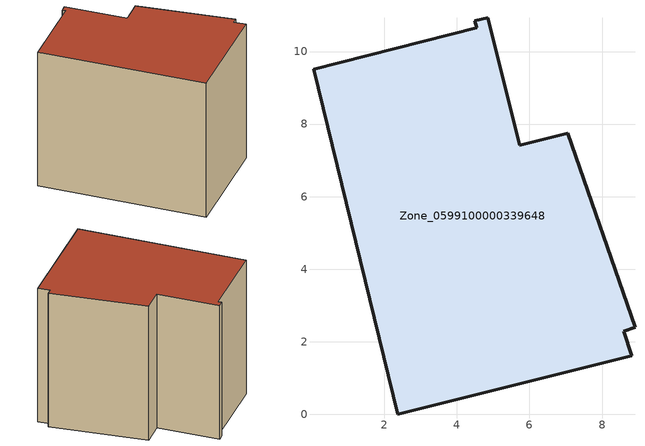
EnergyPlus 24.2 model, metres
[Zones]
Zone_0599100000339648
 floor ground (C_G): 4.55,10.66 4.49,10.84 4.85,10.93 5.74,7.41 7.06,7.74 8.91,2.4 8.6,2.29 8.82,1.62 2.37,0 0.05,9.52 z0
 wall outside (C_F): 0.05,9.52 2.37,0 8.82,1.62 8.6,2.29 8.91,2.4 7.06,7.74 5.74,7.41 4.85,10.93 4.49,10.84 4.55,10.66 0.05,9.52 z0:8.54
 roof outside (C_R): 5.74,7.41 4.85,10.93 4.49,10.84 4.55,10.66 0.05,9.52 2.37,0 8.82,1.62 8.6,2.29 8.91,2.4 7.06,7.74 z8.54
[BUILDING]
Pand.0599100000339648: North Axis=0; Terrain=City; Loads Convergence Tolerance Value=0.04; Temperature Convergence Tolerance Value=0.4; Solar Distribution=FullExterior; Maximum Number of Warmup Days=25; Minimum Number of Warmup Days=1
[Site:Location]
Rotterdam.The.Hague.AP_ZH_NLD Design_Conditions: Latitude=51.96; Longitude=4.45; Time Zone=1; Elevation=-4.5
[SITE:GROUNDTEMPERATURE:BUILDINGSURFACE]
18, 18, 18, 18, 18, 18, 18, 18, 18, 18, 18, 18
[MATERIAL] Thermal Absorptance=0.9; Solar Absorptance=0.7; Visible Absorptance=0.7
Name | Roughness | Thickness | Conductivity | Density | Specific Heat
G.TC.1992-2005 | MediumSmooth | 0.15 | 0.06 | 540 | 1210
F.TC.1992-2005 | Rough | 0.3 | 0.12 | 1920 | 840
R.TC.1992-2005 | MediumRough | 0.2 | 0.08 | 1500 | 1000
[CONSTRUCTION]
C_G: G.TC.1992-2005
C_F: F.TC.1992-2005
C_R: R.TC.1992-2005
[ZONE]
Zone_0599100000339648: Type=1; Multiplier=1; Ceiling Height=Autocalculate; Volume=Autocalculate; Floor Area=autocalculate; Part of Total Floor Area=Yes
[ZONEINFILTRATION:DESIGNFLOWRATE]
Infil_Zone_0599100000339648: Zone or ZoneList or Space or SpaceList=Zone_0599100000339648; Schedule=AlwaysOn; Design Flow Rate Calculation Method=Flow/Area; Flow Rate per Floor Area=0.0015; Constant Term Coefficient=1; Temperature Term Coefficient=0; Velocity Term Coefficient=0; Velocity Squared Term Coefficient=0
[HVACTEMPLATE:ZONE:IDEALLOADSAIRSYSTEM]
Zone_0599100000339648: Maximum Heating Supply Air Temperature=50; Minimum Cooling Supply Air Temperature=13; Maximum Heating Supply Air Humidity Ratio=0.0156; Minimum Cooling Supply Air Humidity Ratio=0.0077; Heating Limit=NoLimit; Cooling Limit=NoLimit; Dehumidification Control Type=ConstantSensibleHeatRatio; Cooling Sensible Heat Ratio=0.7; Dehumidification Setpoint=60; Humidification Control Type=None; Humidification Setpoint=30; Outdoor Air Method=None; Outdoor Air Flow Rate per Person=0.00944; Outdoor Air Flow Rate per Zone Floor Area=0; Outdoor Air Flow Rate per Zone=0; Demand Controlled Ventilation Type=None; Outdoor Air Economizer Type=NoEconomizer; Heat Recovery Type=None; Sensible Heat Recovery Effectiveness=0.7; Latent Heat Recovery Effectiveness=0.65
[ZONECONTROL:THERMOSTAT]
ThermostatControl_Zone_0599100000339648: Zone or ZoneList=Zone_0599100000339648; Control Type Schedule=DualSetpointControlType; Control 1=Thermostat_Zone_0599100000339648; Temperature Difference Between Cutout And Setpoint=0
[THERMOSTATSETPOINT:DUALSETPOINT]
Thermostat_Zone_0599100000339648: Heating Setpoint Temperature Schedule=HeatingSetpoint_Zone_0599100000339648; Cooling Setpoint Temperature Schedule=CoolingSetpoint_Zone_0599100000339648
[SCHEDULE:COMPACT]
HeatingSetpoint_Zone_0599100000339648: Through: 12/31, For: AllDays, Until: 24:00, 21
CoolingSetpoint_Zone_0599100000339648: Through: 12/31, For: AllDays, Until: 24:00, 24
DualSetpointControlType: Through: 12/31, For: AllDays, Until: 24:00, 4
AlwaysOn: Through: 12/31, For: AllDays, Until: 24:00, 1
